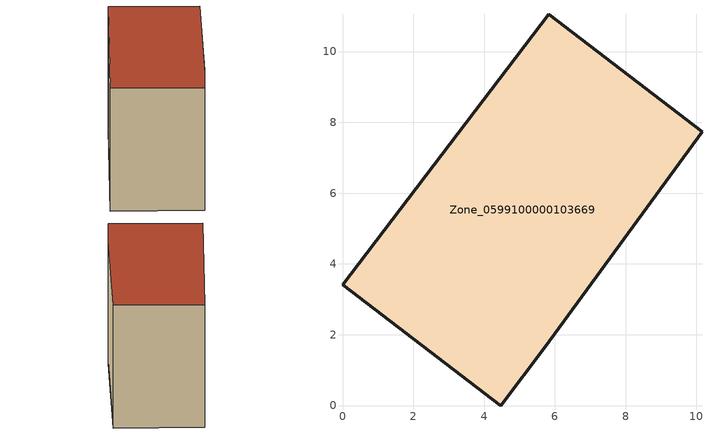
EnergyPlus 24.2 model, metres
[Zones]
Zone_0599100000103669
 floor ground (C_G): 0,3.42 5.83,11.05 10.16,7.74 5.73,1.66 4.47,0 z3.66
 wall outside (C_F): 5.83,11.05 0,3.42 4.47,0 5.73,1.66 10.16,7.74 5.83,11.05 z3.66:12.09
 roof outside (C_R): 10.16,7.74 5.83,11.05 0,3.42 4.47,0 5.73,1.66 z12.09
[BUILDING]
Pand.0599100000103669: North Axis=0; Terrain=City; Loads Convergence Tolerance Value=0.04; Temperature Convergence Tolerance Value=0.4; Solar Distribution=FullExterior; Maximum Number of Warmup Days=25; Minimum Number of Warmup Days=1
[Site:Location]
Rotterdam.The.Hague.AP_ZH_NLD Design_Conditions: Latitude=51.96; Longitude=4.45; Time Zone=1; Elevation=-4.5
[SITE:GROUNDTEMPERATURE:BUILDINGSURFACE]
18, 18, 18, 18, 18, 18, 18, 18, 18, 18, 18, 18
[MATERIAL] Thermal Absorptance=0.9; Solar Absorptance=0.7; Visible Absorptance=0.7
Name | Roughness | Thickness | Conductivity | Density | Specific Heat
G.TC.1975-1991 | MediumSmooth | 0.15 | 0.288461 | 540 | 1210
F.TC.1975-1991 | Rough | 0.3 | 0.230769 | 1920 | 840
R.TC.1975-1991 | MediumRough | 0.2 | 0.153846 | 1500 | 1000
[CONSTRUCTION]
C_G: G.TC.1975-1991
C_F: F.TC.1975-1991
C_R: R.TC.1975-1991
[ZONE]
Zone_0599100000103669: Type=1; Multiplier=1; Ceiling Height=Autocalculate; Volume=Autocalculate; Floor Area=autocalculate; Part of Total Floor Area=Yes
[ZONEINFILTRATION:DESIGNFLOWRATE]
Infil_Zone_0599100000103669: Zone or ZoneList or Space or SpaceList=Zone_0599100000103669; Schedule=AlwaysOn; Design Flow Rate Calculation Method=Flow/Area; Flow Rate per Floor Area=0.003; Constant Term Coefficient=1; Temperature Term Coefficient=0; Velocity Term Coefficient=0; Velocity Squared Term Coefficient=0
[HVACTEMPLATE:ZONE:IDEALLOADSAIRSYSTEM]
Zone_0599100000103669: Maximum Heating Supply Air Temperature=50; Minimum Cooling Supply Air Temperature=13; Maximum Heating Supply Air Humidity Ratio=0.0156; Minimum Cooling Supply Air Humidity Ratio=0.0077; Heating Limit=NoLimit; Cooling Limit=NoLimit; Dehumidification Control Type=ConstantSensibleHeatRatio; Cooling Sensible Heat Ratio=0.7; Dehumidification Setpoint=60; Humidification Control Type=None; Humidification Setpoint=30; Outdoor Air Method=None; Outdoor Air Flow Rate per Person=0.00944; Outdoor Air Flow Rate per Zone Floor Area=0; Outdoor Air Flow Rate per Zone=0; Demand Controlled Ventilation Type=None; Outdoor Air Economizer Type=NoEconomizer; Heat Recovery Type=None; Sensible Heat Recovery Effectiveness=0.7; Latent Heat Recovery Effectiveness=0.65
[ZONECONTROL:THERMOSTAT]
ThermostatControl_Zone_0599100000103669: Zone or ZoneList=Zone_0599100000103669; Control Type Schedule=DualSetpointControlType; Control 1=Thermostat_Zone_0599100000103669; Temperature Difference Between Cutout And Setpoint=0
[THERMOSTATSETPOINT:DUALSETPOINT]
Thermostat_Zone_0599100000103669: Heating Setpoint Temperature Schedule=HeatingSetpoint_Zone_0599100000103669; Cooling Setpoint Temperature Schedule=CoolingSetpoint_Zone_0599100000103669
[SCHEDULE:COMPACT]
HeatingSetpoint_Zone_0599100000103669: Through: 12/31, For: AllDays, Until: 24:00, 21
CoolingSetpoint_Zone_0599100000103669: Through: 12/31, For: AllDays, Until: 24:00, 24
DualSetpointControlType: Through: 12/31, For: AllDays, Until: 24:00, 4
AlwaysOn: Through: 12/31, For: AllDays, Until: 24:00, 1
